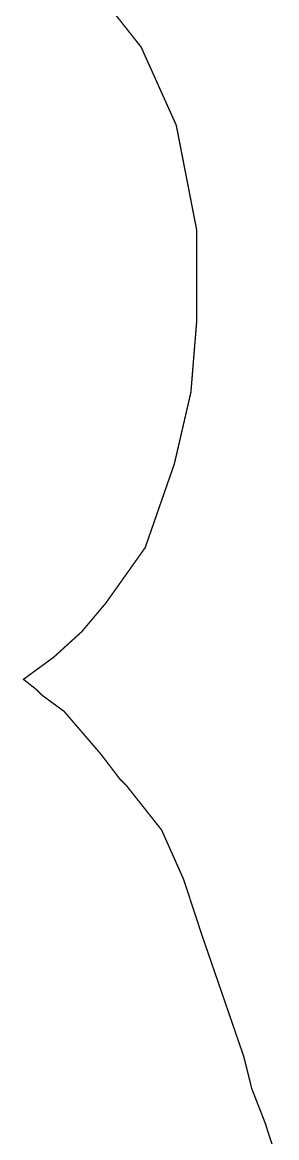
# Model space of a CAD drawing. Header units: metres. Extents: x 255476 to 378809, y 1739479 to 2227865.
# Drawn here: x 290305 to 291238, y 1991516 to 1995611 of the extents above; entities that cross this region are included whole.
import ezdxf

# ---------------------------------------------------------------- set-up
doc = ezdxf.new("R2010")
doc.units = ezdxf.units.M
doc.header["$MEASUREMENT"] = 0
doc.layers.add('COASTLINE', color=5, linetype='Continuous')

msp = doc.modelspace()

# ---------------------------------------------------------------- linework, layer by layer
at = {"layer": 'COASTLINE', "color": 1, "flags": 128}
msp.add_lwpolyline([(290624.8, 1995667.3, 5, 5, 0), (290741.1, 1995520.2, 5, 5, 0), (290870, 1995233.1, 5, 5, 0), (290944.8, 1994849, 5, 5, 0), (290944.8, 1994513.2, 5, 5, 0), (290923.6, 1994252.7, 5, 5, 0), (290863, 1993990.2, 5, 5, 0), (290755.9, 1993682.5, 5, 5, 0), (290612.1, 1993479.7, 5, 5, 0), (290523.2, 1993373.9, 5, 5, 0), (290420.5, 1993280.5, 5, 5, 0), (290309.1, 1993198.8, 5, 5, 0), (290357.1, 1993161, 5, 5, 0), (290379.8, 1993138.7, 5, 5, 0), (290458.2, 1993081.5, 5, 5, 0), (290593.7, 1992923.7, 5, 5, 0), (290662.1, 1992833.9, 5, 5, 0), (290685.6, 1992810.7, 5, 5, 0), (290816.3, 1992645.5, 5, 5, 0), (290896.7, 1992464.8, 5, 5, 0), (290964.3, 1992259.3, 5, 5, 0), (291007.7, 1992133.4, 5, 5, 0), (291034.4, 1992055.9, 5, 5, 0), (291066.5, 1991962.6, 5, 5, 0), (291088.1, 1991899.9, 5, 5, 0), (291117.8, 1991813.6, 5, 5, 0), (291146, 1991699.7, 5, 5, 0), (291146.6, 1991697.1, 5, 5, 0), (291198.6, 1991563.5, 5, 5, 0), (291204.5, 1991543.3, 5, 5, 0), (291235.9, 1991449.2, 5, 5, 0)], format="xyseb", dxfattribs=at)

doc.saveas('drawing.dxf')
